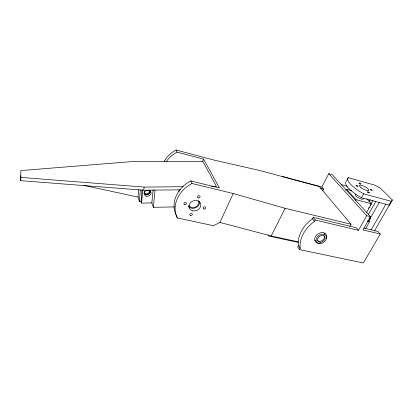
<?xml version="1.0" encoding="UTF-8"?>
<svg xmlns="http://www.w3.org/2000/svg" width="413" height="413" viewBox="0 0 413 413"><rect width="100%" height="100%" fill="white"/><g stroke="black" fill="none" stroke-linecap="round" stroke-linejoin="round"><path stroke-width="0.62" d="M180.595 189.83L143.822 190.223L20.717 180.672L20.857 175.67M20.717 180.672L20.841 170.569L135.567 161.307L203 161.597L216.464 186.423L211.342 186.469M174.554 206.903L153.331 207.316L151.845 202.917L141.582 203.098L141.045 201.358L139.331 201.384L138.03 197.104L138.665 189.541M139.331 201.384L140.317 189.944M141.045 201.358L142.046 189.928M141.582 203.098L142.764 189.717M143.822 190.223L144.101 187.079L183.166 186.722M149.036 193.811L149.33 190.692M151.845 202.917L153.14 189.608M153.331 207.316L155.04 190.057M178.953 191.694L179.185 189.799M202.422 161.911L203.609 159.134L177.094 152.123L176.088 150.002A26.535 22.854 -25.1 0 0 164.08 161.509M203.609 159.134L219.406 187.936L190.785 180.92A29.137 24.135 -25.7 0 0 176.253 215.194L177.337 217.95L213.428 225.694L219.938 222.442L233.216 193.521L285.12 208.302L351.045 224.233L349.785 226.484M219.938 222.442L271.207 235.988L285.12 208.302M322.667 190.837L323.56 189.133L321.804 187.063L328.789 173.677L332.264 174.653L370.523 216.665L362.981 229.907L380.28 234.047L363.357 262.998L299.518 249.591L297.69 246.835L298.377 245.523A29.256 21.646 -35 0 1 312.481 218.771L313.199 217.403L356.259 227.728L358.453 230.315L366.729 215.705L328.789 173.677M299.518 249.591L300.215 248.275A29.457 21.703 -34.9 0 1 314.453 221.394L315.181 220.021L313.199 217.403M346.533 180.946L348.288 177.683L374.958 185.2L380.481 188.261L392.35 199.964L374.369 231.037M345.836 190.29L346.419 189.211L351.912 190.703M355.361 200.733L355.96 199.655L346.419 189.211M390.156 203.754L388.958 205.122L361.432 197.765L363.621 193.821A24.62 6.515 27.6 0 1 348.288 177.683M369.015 201.658L370.27 199.417M368.618 208.229L369.248 207.109M370.198 205.431L373.042 200.388M366.481 212.731L371.54 203.774L366.821 198.787M368.293 214.77L375.851 201.436M368.742 220.919L379.284 202.416M369.289 217.651L370.151 218.601L368.711 221.12L367.508 220.821M365.66 228.544L369.439 221.931L368.577 220.97M371.235 229.643L386.036 203.939M388.958 205.122L392.35 199.964M145.278 194.482L148.36 194.44M20.65 177.399L144.101 187.079M83.405 185.277L138.03 197.104M271.207 235.988L298.238 241.832M298.201 242.39L268.703 236.024L268.037 234.93M315.181 220.021L358.453 230.315M363.832 228.064L377.983 231.476L380.28 234.047M190.785 180.92L192.004 183.491L233.216 193.521M367.622 221.482L369.439 221.931M368.943 218.301L370.151 218.601M366.729 215.705L370.523 216.665M355.96 199.655L371.54 203.774M320.457 188.307L323.56 189.133M176.088 150.002L213.82 160.037L258.548 170.218L319.244 186.444L351.045 224.233M282.28 176.496L321.804 187.063M363.621 193.821L391.173 201.296M341.066 184.59L347.287 186.294M312.481 218.771L314.453 221.394M298.377 245.523L300.215 248.275M361.432 197.765A24.548 6.654 27.7 0 1 346.239 181.493M149.263 190.176A2.617 2.225 -17.7 0 1 147.472 193.728A2.617 2.225 -17.7 0 1 144.545 191.229M198.385 200.713A5.266 4.378 -24.5 0 1 195.674 206.928A5.266 4.378 -24.5 0 1 188.958 205.411M150.446 190.723A3.49 2.968 -17.7 0 1 148.117 194.311A3.49 2.968 -17.7 0 1 143.951 193.088M177.337 217.95A29.354 24.233 -25.7 0 1 192.004 183.491M323.869 235.467A4.073 3.02 -34.6 0 1 322.625 240.258A4.073 3.02 -34.6 0 1 317.452 240.469M166.145 161.829A26.716 22.947 -25.2 0 1 177.094 152.123M199.577 201.565A6.143 5.106 -24.5 0 1 195.55 207.78A6.143 5.106 -24.5 0 1 188.416 206.211M324.633 233.283A6.474 4.822 -34.6 0 1 324.649 234.186M315.816 240.536A6.474 4.822 -34.6 0 1 314.943 240.247M319.218 243.376A6.515 4.832 -34.6 0 1 314.892 237.811A6.515 4.832 -34.6 0 1 322.775 232.529A6.515 4.832 -34.6 0 1 326.146 238.735M363.197 198.307A4.61 1.301 27.7 0 1 358.716 198.018A4.61 1.301 27.7 0 1 355.655 194.399M367.746 192.246A1.177 0.315 27.7 0 0 369.496 192.912A1.177 0.315 27.7 0 0 368.174 191.854A1.177 0.315 27.7 0 0 367.746 192.246M370.544 189.753A1.156 0.305 27.7 0 0 372.258 190.408A1.156 0.305 27.7 0 0 370.957 189.381A1.156 0.305 27.7 0 0 370.544 189.753M360.833 187.487A5.415 1.445 27.5 0 0 368.881 190.512A5.415 1.445 27.5 0 0 362.779 185.695A5.415 1.445 27.5 0 0 360.833 187.487M356.243 185.798A1.167 0.315 27.4 0 0 357.988 186.464A1.167 0.315 27.4 0 0 356.703 185.432A1.167 0.315 27.4 0 0 356.243 185.798M359.238 183.444A1.146 0.305 27.4 0 0 360.952 184.095A1.146 0.305 27.4 0 0 359.687 183.088A1.146 0.305 27.4 0 0 359.238 183.444M146.455 196.17A3.505 2.979 -17.8 0 0 151.034 192.417A3.505 2.979 -17.8 0 0 145.397 191.116A3.505 2.979 -17.8 0 0 146.455 196.17M203.908 208.993A1.316 1.084 -25.7 0 0 205.659 207.579A1.316 1.084 -25.7 0 0 203.619 207.114A1.316 1.084 -25.7 0 0 203.908 208.993M320.426 242.261A4.084 3.025 -34.6 0 0 324.938 237.047A4.084 3.025 -34.6 0 0 318.588 237.279A4.084 3.025 -34.6 0 0 320.426 242.261M320.054 243.608A5.715 4.233 -34.6 0 0 326.389 236.319A5.715 4.233 -34.6 0 0 317.499 236.628A5.715 4.233 -34.6 0 0 320.054 243.608M192.623 210.888A6.19 5.126 -24.5 0 0 200.837 204.223A6.19 5.126 -24.5 0 0 191.162 202.029A6.19 5.126 -24.5 0 0 192.623 210.888M190.584 215.638A1.316 1.084 -23.7 0 0 192.329 214.228A1.316 1.084 -23.7 0 0 190.264 213.769A1.316 1.084 -23.7 0 0 190.584 215.638M184.766 204.667A1.337 1.115 -23.3 0 0 186.531 203.232A1.337 1.115 -23.3 0 0 184.43 202.752A1.337 1.115 -23.3 0 0 184.766 204.667M198.281 197.935A1.337 1.115 -25.5 0 0 200.052 196.5A1.337 1.115 -25.5 0 0 197.977 196.01A1.337 1.115 -25.5 0 0 198.281 197.935"/></g></svg>
